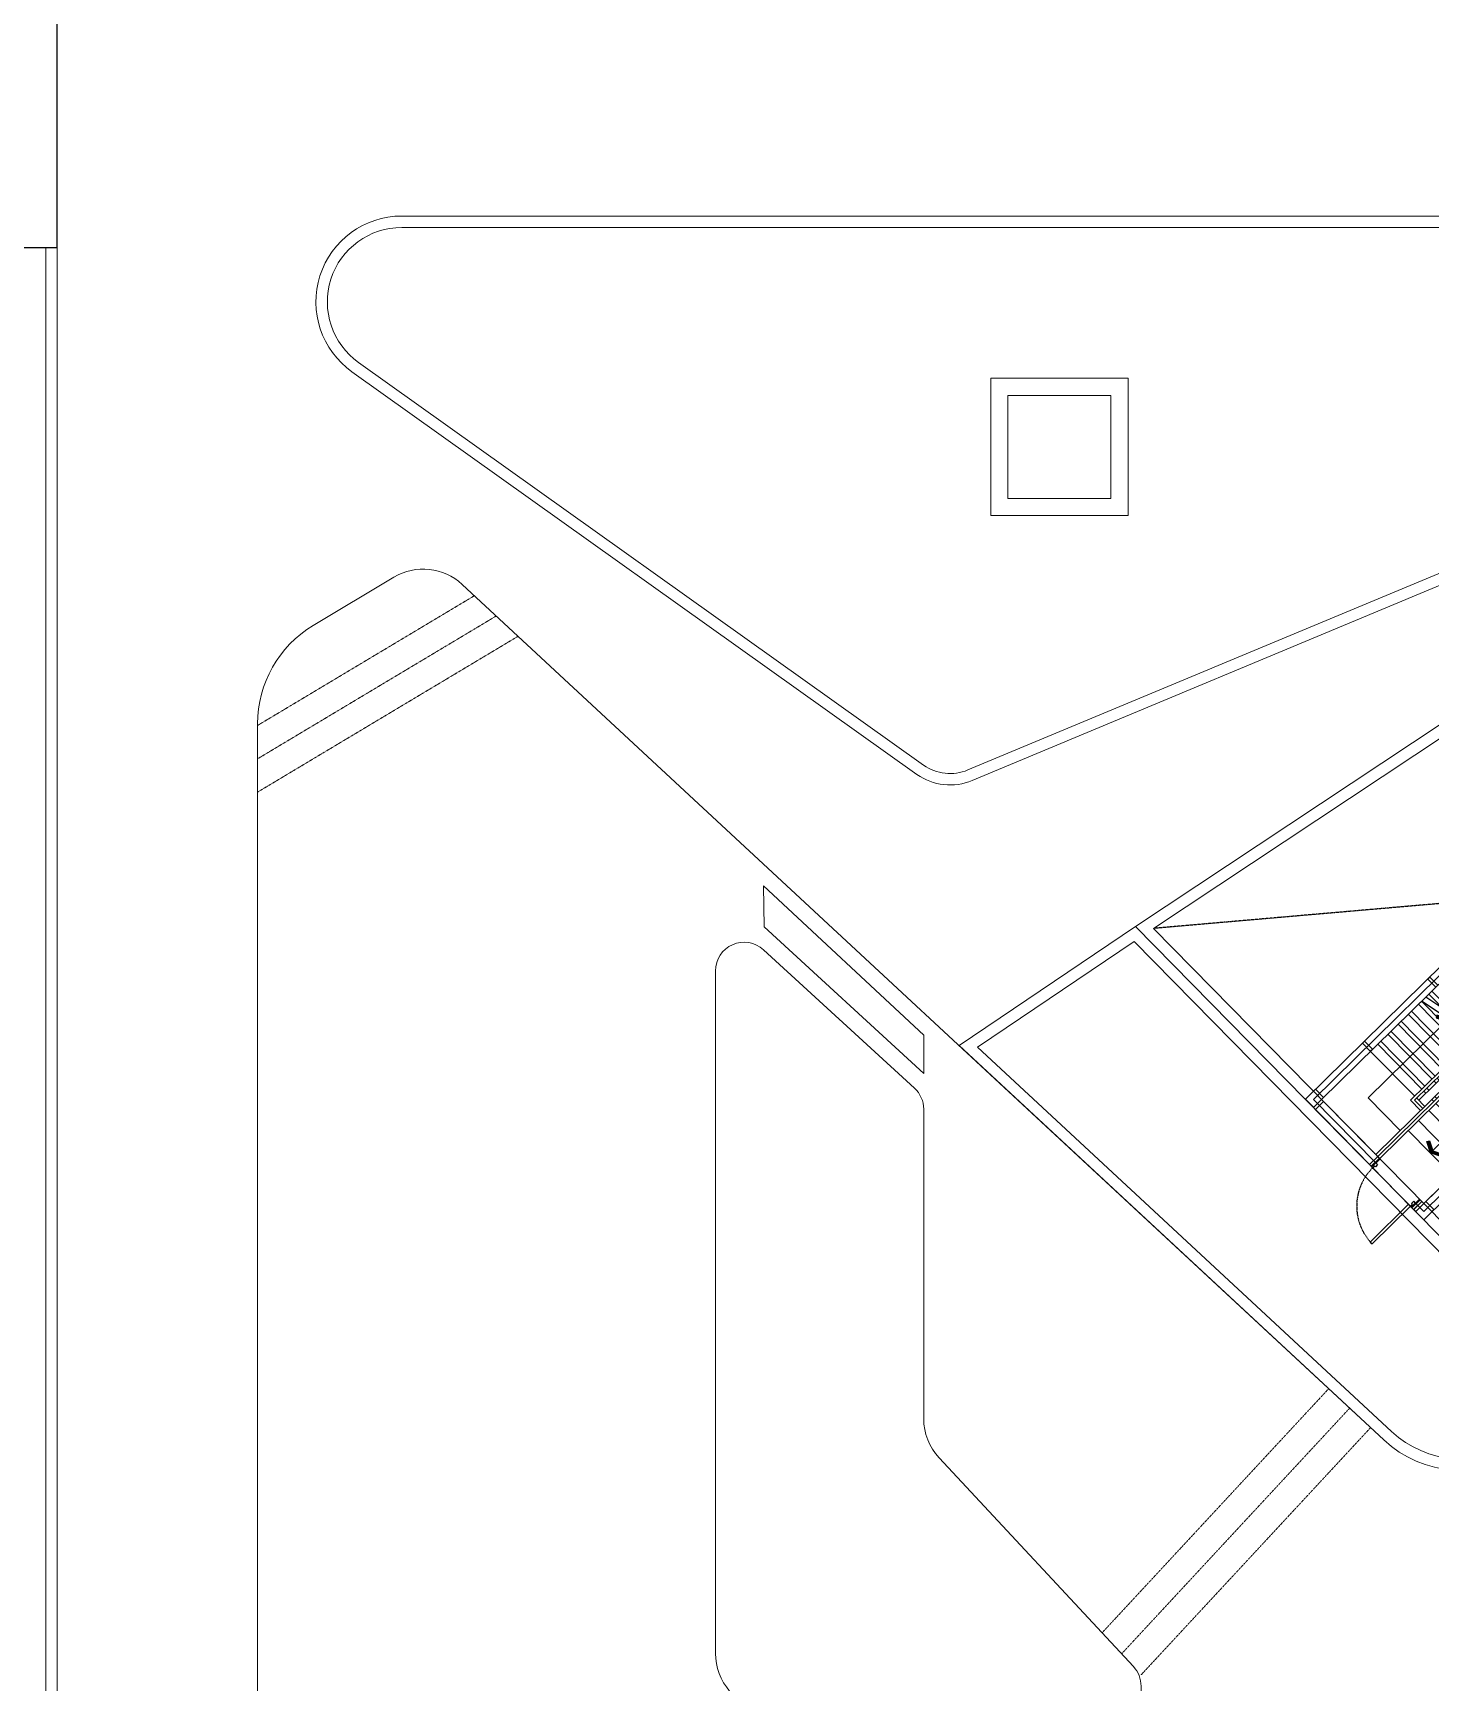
# Model space of a CAD drawing. Header units: millimetres. Extents: x 379264 to 1158416, y -283062 to 356890.
# Drawn here: x 725751 to 726239, y -20866 to -20290 of the extents above; entities that cross this region are included whole.
import ezdxf

# ---------------------------------------------------------------- set-up
doc = ezdxf.new("R2010")
doc.units = ezdxf.units.MM
for name, pattern in [('BLOCK A - CHI TIET THANG 2$0$Center101', [13, 10, -1, 1, -1]), ('keyplan TANG 1$0$Can Ho Tang 3$0$Unit OTEL Type3c$0$Hidden10.5', [1.5, 1, -0.5]), ('keyplan TANG 1$0$Core 1A$0$Hidden10.5', [1.5, 1, -0.5]), ('keyplan TANG 1$0$Hidden10.5', [1.5, 1, -0.5]), ('keyplan TANG 1$0$Hidden21', [3, 2, -1])]:
    doc.linetypes.add(name, pattern=pattern)
for name, color, linetype in [('BLOCK A - CHI TIET THANG 2$0$Basement Grid Line', 250, 'BLOCK A - CHI TIET THANG 2$0$Center101'), ('BLOCK A - CHI TIET THANG 2$0$DnW', 20, 'Continuous'), ('keyplan TANG 1$0$Curtain Line', 250, 'Continuous'), ('keyplan TANG 1$0$Door', 250, 'Continuous'), ('keyplan TANG 1$0$Glass', 250, 'Continuous'), ('keyplan TANG 1$0$mb tang 1 TWA$0$Curtain Line', 250, 'Continuous'), ('keyplan TANG 1$0$Opening Hidden', 250, 'keyplan TANG 1$0$Core 1A$0$Hidden10.5'), ('keyplan TANG 1$0$Stair handrail', 250, 'Continuous'), ('keyplan TANG 1$0$Staircase', 250, 'Continuous'), ('keyplan TANG 1$0$Staircase Break', 250, 'Continuous'), ('keyplan TANG 1$0$Staircase Direction', 250, 'Continuous'), ('keyplan TANG 1$0$Staircase Hidden', 250, 'keyplan TANG 1$0$Hidden21')]:
    doc.layers.add(name, color=color, linetype=linetype)
for name, color, linetype, lineweight in [('keyplan TANG 1$0$Cau thang', 250, 'Continuous', 15), ('keyplan TANG 1$0$Hatch vat lieu', 250, 'Continuous', 5), ('keyplan TANG 1$0$Net cat Tuong', 250, 'Continuous', 40), ('keyplan TANG 1$0$Net Thay khac', 250, 'Continuous', 15), ('keyplan TANG 1$0$Net thay Tuong', 250, 'Continuous', 20)]:
    doc.layers.add(name, color=color, linetype=linetype, lineweight=lineweight)

# ---------------------------------------------------------------- blocks, each defined once
blk = doc.blocks.new('keyplan TANG 1$0$Door 1000-1')
at = {"color": 0, "linetype": 'ByBlock'}
blk.add_lwpolyline([(30, 100), (75, 100), (75, 1040.000000000015), (30, 1040.000000000015)], close=True, dxfattribs=at)
for points in [[(50, 55), (30, 55), (30, 100), (0, 100), (0, 0), (50, 0), (50, 55)], [(950.0000000000146, 55), (970.0000000000146, 55), (970.0000000000146, 100), (1000.000000000015, 100), (1000.000000000015, 0), (950.0000000000146, 0), (950.0000000000146, 55)]]:
    blk.add_lwpolyline(points, dxfattribs=at)
at = {"color": 0, "linetype": 'keyplan TANG 1$0$Hidden10.5'}
blk.add_arc((30, 100), 940.0000000000146, 0, 90, dxfattribs=at)
blk = doc.blocks.new('*U1442')
at = {"layer": 'keyplan TANG 1$0$Door'}
blk.add_blockref('keyplan TANG 1$0$Door 1000-1', (0, 0), dxfattribs=at)
blk = doc.blocks.new('keyplan TANG 1$0$Arrow 60')
at = {"linetype": 'ByBlock', "lineweight": -2}
h = blk.add_hatch(color=0, dxfattribs=at)
h.paths.add_polyline_path([(1.875, 0.9375000000000001), (1.651393202249892, 1.384713595499924), (0, 0.5590169943748364), (-1.651393202250176, 1.384713595499924), (-1.875, 0.9375000000001494), (0, 0)], flags=17)
h.paths.add_polyline_path([(1.651393202249892, 1.384713595499925), (1.875, 0.9375), (0, 0), (-1.875, 0.9375000000001492), (-1.651393202250176, 1.384713595499925), (0, 0.5590169943748364)])
blk.add_hatch(color=0, dxfattribs=at).paths.add_polyline_path([(1.651393202249892, 1.384713595499925), (1.875, 0.9375), (0, 0), (-1.875, 0.9375000000001492), (-1.651393202250176, 1.384713595499925), (0, 0.5590169943748364)])
at = {"color": 0, "linetype": 'ByBlock', "lineweight": -2}
blk.add_lwpolyline([(1.651393202249892, 1.384713595499925), (1.875, 0.9375), (0, 0), (-1.875, 0.9375000000001492), (-1.651393202250176, 1.384713595499925), (0, 0.5590169943748364)], close=True, dxfattribs=at)
blk = doc.blocks.new('keyplan TANG 1$0$A$C2EDF4948')
at = {"layer": 'keyplan TANG 1$0$Staircase'}
h = blk.add_hatch(dxfattribs=at)
h.set_pattern_fill('_USER', color=256, scale=250, angle=90, pattern_type=0)
h.set_pattern_definition([(134.5054804266072, (1851.83566381663, 1539.709282370197), (178.2958507192164, 175.2443711401622), [])])
h.paths.add_polyline_path([(2565.019066693494, 2240.686766930856), (1138.652260939765, 838.7317978095525), (1909.727493956481, 54.23005464499875), (3336.09429971021, 1456.185023766302)])
h.paths.add_polyline_path([(3371.143173938239, 1420.525853622457), (1944.77636818451, 18.57088450115407), (1979.825242412539, -17.08828564269061), (3406.192048166267, 1384.866683478613)])
h.paths.add_polyline_path([(3511.338670850382, 1277.889173047079), (2084.971865096653, -124.0657960742101), (2120.020739324682, -159.7249662180548), (3546.387545078411, 1242.230002903234)])
h.paths.add_polyline_path([(3581.436419306439, 1206.570832759404), (2155.069613552711, -195.3841363618994), (2926.144846569397, -979.8858795264532), (4352.511652323155, 422.0690895948501)])
at = {"layer": 'keyplan TANG 1$0$Curtain Line'}
for p, q in [((3244.984483089735, 3189.447554750979), (3262.814068161656, 3206.971991864996)), ((3385.179980001878, 3046.8108741756), (3244.984483089735, 3189.447554750979)), ((3280.6436532335774, 3224.4964289790128), (3262.814068161656, 3206.971991864996)), ((3420.8391501457204, 3081.8597484036336), (3280.6436532335774, 3224.4964289790128)), ((3420.839150145708, 3081.859748403629), (3563.475830721087, 3222.055245315743)), ((3455.88802437374, 3046.200578259785), (3598.5247049491186, 3186.3960751718987)), ((3563.475830721087, 3222.055245315743), (3581.000267835103, 3204.225660243821)), ((3598.5247049491186, 3186.3960751718987), (3581.000267835103, 3204.225660243821)), ((3385.179980001878, 3046.8108741756), (3403.0095650737994, 3064.3353112896166)), ((3420.8391501457204, 3081.8597484036336), (3403.0095650737994, 3064.3353112896166)), ((3420.839150145708, 3081.859748403629), (3438.363587259724, 3064.0301633317067)), ((3455.88802437374, 3046.200578259785), (3438.363587259724, 3064.0301633317067)), ((4297.061005846539, 2190.380494807585), (4439.697686421918, 2330.575991719699)), ((4439.697686421918, 2330.575991719699), (4457.222123535934, 2312.746406647777)), ((4474.746560649949, 2294.9168215758546), (4457.222123535934, 2312.746406647777)), ((2139.550208630622, 2102.932453682006), (2157.379793702543, 2120.456890796023)), ((2279.745705542766, 1960.295773106627), (2139.550208630622, 2102.932453682006)), ((2175.2093787744643, 2137.9813279100395), (2157.379793702543, 2120.456890796023)), ((2315.404875686608, 1995.3446473346603), (2175.2093787744643, 2137.9813279100395)), ((4297.061005846539, 2190.380494807585), (4314.585442960555, 2172.5509097356626)), ((4332.10988007457, 2154.7213246637407), (4314.585442960555, 2172.5509097356626)), ((4332.10988007457, 2154.7213246637407), (4474.746560649949, 2294.9168215758546)), ((2279.745705542766, 1960.295773106627), (2297.575290614687, 1977.8202102206437)), ((2315.404875686608, 1995.3446473346603), (2297.575290614687, 1977.8202102206437)), ((5172.672565631539, 1228.193196839595), (5190.50215070346, 1245.7176339536118)), ((5312.868062543683, 1085.556516264216), (5172.672565631539, 1228.193196839595)), ((5173.28286154737, 1298.901241211483), (5315.919542122749, 1439.096738123597)), ((5173.28286154737, 1298.901241211483), (5190.807298661386, 1281.0716561395611)), ((5208.331735775381, 1263.2420710676283), (5190.50215070346, 1245.7176339536118)), ((5208.331735775401, 1263.242071067639), (5190.807298661386, 1281.0716561395611)), ((5208.331735775401, 1263.242071067639), (5350.96841635078, 1403.437567979753)), ((5348.527232687525, 1120.6053904922496), (5208.331735775381, 1263.2420710676283)), ((5315.919542122749, 1439.096738123597), (5333.443979236765, 1421.267153051675)), ((5350.96841635078, 1403.437567979753), (5333.443979236765, 1421.267153051675)), ((998.4567640276509, 981.3684783849749), (1016.286349099572, 998.8929154989917)), ((1138.652260939794, 838.7317978095962), (998.4567640276509, 981.3684783849749)), ((1034.115934171493, 1016.4173526130083), (1016.286349099572, 998.8929154989917)), ((1174.311431083636, 873.7806720376296), (1034.115934171493, 1016.4173526130083)), ((1174.311431083636, 873.7806720376296), (1156.4818460117149, 856.256234923613)), ((5312.868062543683, 1085.556516264216), (5330.697647615603, 1103.0809533782328)), ((5348.527232687525, 1120.6053904922496), (5330.697647615603, 1103.0809533782328)), ((1138.652260939794, 838.7317978095962), (1156.4818460117149, 856.256234923613)), ((142.6366805753787, 140.1954969121725), (160.46626564729985, 157.71993402618924)), ((282.8321774875221, -2.441183663206175), (142.6366805753787, 140.1954969121725)), ((178.29585071922097, 175.24437114020597), (160.46626564729985, 157.71993402618924)), ((318.49134763136436, 32.607690564827294), (178.29585071922097, 175.24437114020597)), ((282.8321774875221, -2.441183663206175), (300.6617625594432, 15.08325345081056)), ((318.49134763136436, 32.607690564827294), (300.6617625594432, 15.08325345081056)), ((4067.238291172427, 141.6780957706214), (4085.067876244348, 159.20253288463815)), ((4207.433788084571, -0.9585848047572654), (4067.238291172427, 141.6780957706214)), ((4102.897461316269, 176.72696999865488), (4085.067876244348, 159.20253288463815)), ((4243.0929582284125, 34.090289423276204), (4102.897461316269, 176.72696999865488)), ((4207.433788084571, -0.9585848047572654), (4225.263373156491, 16.56585230925947)), ((4243.0929582284125, 34.090289423276204), (4225.263373156491, 16.56585230925947)), ((140.1954969121143, -142.6366805753496), (282.832177487493, -2.441183663235279)), ((140.1954969121143, -142.6366805753496), (157.7199340261301, -160.46626564727165)), ((175.24437114014592, -178.29585071919368), (157.7199340261301, -160.46626564727165)), ((175.24437114014592, -178.29585071919368), (317.8810517155247, -38.10035380707936)), ((282.832177487493, -2.441183663235279), (300.35661460150885, -20.27076873515732)), ((317.8810517155247, -38.10035380707936), (300.35661460150885, -20.27076873515732)), ((1120.480692864425, -1139.991299286543), (1263.117373439803, -999.7958023744286)), ((1120.480692864425, -1139.991299286543), (1138.005129978441, -1157.8208843584648)), ((1155.5295670924565, -1175.650469430387), (1298.1662476678346, -1035.4549725182726)), ((1263.117373439803, -999.7958023744286), (1280.6418105538187, -1017.6253874463506)), ((1298.1662476678346, -1035.4549725182726), (1280.6418105538187, -1017.6253874463506)), ((2926.144846569456, -979.8858795264096), (2943.974431641377, -962.3614424123928)), ((3066.34034348157, -1122.522560101788), (2926.144846569456, -979.8858795264096)), ((2961.8040167132986, -944.8370052983761), (2943.974431641377, -962.3614424123928)), ((3101.9995136254124, -1087.4736858737547), (2961.8040167132986, -944.8370052983761)), ((3066.34034348157, -1122.522560101788), (3084.1699285534914, -1104.9981229877712)), ((3101.9995136254124, -1087.4736858737547), (3084.1699285534914, -1104.9981229877712)), ((1155.5295670924565, -1175.650469430387), (1138.005129978441, -1157.8208843584648)), ((1856.5070516532, -1888.833872307296), (1999.143732228578, -1748.638375395152)), ((1856.5070516532, -1888.833872307296), (1874.0314887672157, -1906.663457379218)), ((1891.5559258812316, -1924.49304245114), (1874.0314887672157, -1906.663457379218)), ((1891.5559258812316, -1924.49304245114), (2034.1926064566096, -1784.297545538996)), ((1892.639208313747, -1925.595187767496), (2035.275888889126, -1785.399690855382)), ((1892.639208313747, -1925.595187767496), (1910.1636454277627, -1943.424772839418)), ((1927.6880825417786, -1961.25435791134), (1910.1636454277627, -1943.424772839418)), ((1927.6880825417786, -1961.25435791134), (2070.3247631171575, -1821.058860999226)), ((1999.143732228578, -1748.638375395152), (2016.668169342594, -1766.4679604670741)), ((2034.1926064566096, -1784.297545538996), (2016.668169342594, -1766.4679604670741)), ((2035.275888889126, -1785.399690855382), (2052.800326003142, -1803.2292759273041)), ((2070.3247631171575, -1821.058860999226), (2052.800326003142, -1803.2292759273041)), ((2070.324763117183, -1821.058860999212), (2088.154348189104, -1803.534423885195)), ((2210.520260029327, -1963.695541574591), (2070.324763117183, -1821.058860999212)), ((2105.9839332610254, -1786.0099867711783), (2088.154348189104, -1803.534423885195)), ((2246.1794301731693, -1928.6466673465575), (2105.9839332610254, -1786.0099867711783)), ((2210.520260029327, -1963.695541574591), (2228.3498451012483, -1946.1711044605743)), ((2246.1794301731693, -1928.6466673465575), (2228.3498451012483, -1946.1711044605743))]:
    blk.add_line(p, q, dxfattribs=at)
for points in [[(1155.529567092512, -1175.650469430402), (0, 0), (3423.280333808973, 3364.691925891151), (5491.163913262862, 1260.800887404359), (2067.883579453919, -2103.891038486763), (1856.50705165317, -1888.833872307296)], [(1298.16624766789, -1035.454972518288), (282.832177487493, -2.441183663235279), (3420.839150145708, 3081.859748403629), (5208.331735775399, 1263.242071067623), (2070.324763117154, -1821.058860999241), (1999.143732228549, -1748.638375395152)]]:
    blk.add_lwpolyline(points, dxfattribs=at)
at = {"layer": 'keyplan TANG 1$0$Door'}
blk.add_line((1856.50705165317, -1888.833872307296), (1155.529567092512, -1175.650469430402), dxfattribs=at)
at = {"layer": 'keyplan TANG 1$0$Glass'}
blk.add_lwpolyline([(1226.847907380201, -1105.552720974345), (141.4160887437465, -1.220591831603087), (3422.05974197734, 3223.275837147376), (5349.747824519145, 1262.02147923602), (2069.104171285551, -1962.474949742988), (1927.825391940889, -1818.736123851239)], dxfattribs=at)
at = {"layer": 'keyplan TANG 1$0$Net cat Tuong'}
for p, q in [((1155.529567092512, -1175.650469430402), (1298.16624766789, -1035.454972518288)), ((1999.143732228549, -1748.638375395152), (1856.50705165317, -1888.833872307296))]:
    blk.add_line(p, q, dxfattribs=at)
at = {"layer": 'keyplan TANG 1$0$Net Thay khac'}
for points in [[(3406.192048166035, 1525.083070450666), (3406.192048166035, 3067.463327145917)], [(3530.083699796, 1401.47567671891), (4314.585442960437, 2172.550909735524)], [(3406.192048166035, 1384.866683478729), (3406.192048166035, 1454.974876964523)], [(3458.76535950831, 1331.377928262853), (3494.424529652169, 1366.426802490882)], [(3511.338670850382, 1277.889173047108), (3581.446864336496, 1277.889173047108)], [(3651.555057822639, 1277.889173047108), (5193.935314517672, 1277.889173047108)]]:
    blk.add_lwpolyline(points, dxfattribs=at)
at = {"layer": 'keyplan TANG 1$0$Stair handrail'}
for points in [[(1264.200655872439, -1000.897947690828), (3582.046715222241, 1277.278877131277), (3406.802344082098, 1455.574727850486), (1909.117198040243, -16.47798972729652), (2049.312694952765, -159.1146703024278)], [(2013.653524808993, -194.1635445305437), (1838.409153668268, -15.86769381158228), (3407.4126399979, 1526.282772222359), (3652.7547595941, 1276.668581215461), (1299.249530100467, -1036.557117834687)]]:
    blk.add_lwpolyline(points, dxfattribs=at)
at = {"layer": 'keyplan TANG 1$0$Staircase'}
for p, q in [((3420.839150145737, 3081.859748403629), (282.8321774875221, -2.441183663220727)), ((5208.331735775399, 1263.242071067623), (3420.839150145737, 3081.859748403629)), ((3157.798448990972, 1280.940652626145), (2386.723215974256, 2065.442395790684)), ((3336.09429971021, 1456.185023766302), (2565.019066693494, 2240.686766930856)), ((2979.502598271763, 1105.696281485973), (2208.427365255047, 1890.198024650526)), ((2622.910896833346, 755.2075392056431), (1851.83566381663, 1539.709282370197)), ((2801.206747552555, 930.4519103458006), (2030.131514535839, 1714.953653510354)), ((3511.338670850382, 1277.889173047079), (1229.151781644381, -965.2387775469979)), ((2266.319195394899, 404.7187969253137), (1495.243962378183, 1189.220540089867)), ((2444.615046114137, 579.9631680654857), (1673.539813097392, 1364.464911230039)), ((3406.192048166267, 1384.866683478613), (1979.825242412539, -17.08828564269061)), ((5208.331735775399, 1263.242071067623), (2070.324763117183, -1821.058860999226)), ((3227.896197447029, 1209.622312338455), (3192.847323219001, 1245.281482482285)), ((3546.387545078411, 1242.230002903234), (3371.143173938239, 1420.525853622457)), ((3371.143173938239, 1420.525853622457), (3406.192048166267, 1384.866683478613)), ((3511.338670850382, 1277.889173047079), (3546.387545078411, 1242.230002903234)), ((4352.511652323155, 422.0690895948501), (3581.436419306439, 1206.570832759404)), ((2088.02334467569, 229.4744257851562), (1316.948111658974, 1013.97616894971)), ((2871.304496008612, 859.1335700581112), (2836.255621780583, 894.7927402019559)), ((3049.600346727821, 1034.377941198283), (3014.551472499792, 1070.037111342128)), ((3189.795843639964, 891.7412606229191), (3154.746969411935, 927.4004307667492)), ((3368.091694359173, 1066.985631763077), (3333.042820131144, 1102.644801906921)), ((4174.215801603917, 246.8247184546781), (3403.140568587201, 1031.326461619232)), ((1909.727493955957, 54.23005464448943), (1138.652260937408, 838.7317978072388)), ((2693.008645289403, 683.8891989179538), (2657.959771061374, 719.5483690617984)), ((2833.204142201517, 541.2525183425896), (2798.155267973489, 576.9116884864343)), ((3011.499992920726, 716.4968894827471), (2976.451118692727, 752.1560596265772)), ((3817.6241001655, -103.6640238256514), (3046.548867148784, 680.8377193389024)), ((3995.919950884709, 71.58034731452062), (3224.844717867993, 856.0820904790744)), ((2336.416943850985, 333.4004566376243), (2301.368069622928, 369.059626781469)), ((2514.712794570194, 508.6448277777963), (2479.663920342166, 544.303997921641)), ((2654.908291482308, 366.0081472024322), (2619.85941725428, 401.6673173462623)), ((3461.032398727053, -454.1527661059663), (2689.957165710337, 330.3489770585875)), ((3639.328249446291, -278.9083949658088), (2868.253016429546, 505.5933481987449)), ((2084.971865096537, -124.0657960743119), (1944.776368184073, 18.57088450073206)), ((2158.121093131747, 158.1560854974668), (2123.072218903719, 193.8152556413115)), ((2298.316590043891, 15.51940492210269), (2263.267715815862, 51.17857506593282)), ((2476.6124407631, 190.7637760622601), (2441.563566535071, 226.4229462060903)), ((3282.736548007844, -629.3971372461383), (2511.661314991128, 155.1046059184155)), ((2926.144846569397, -979.8858795264532), (2155.069613552711, -195.3841363618994)), ((3104.440697288635, -804.6415083862958), (2333.365464271919, -20.13976522174198)), ((2569.55314513098, -1330.374621806783), (1798.477912114293, -545.8728786422289)), ((2747.848995850189, -1155.130250666625), (1976.773762833502, -370.6285075020714))]:
    blk.add_line(p, q, dxfattribs=at)
blk.add_lwpolyline([(1656.668807102571, -545.0385767239495), (1095.886819454026, 25.50814557755075), (3378.466724927974, 2269.022386084966)], dxfattribs=at)
at = {"layer": 'keyplan TANG 1$0$Staircase Break'}
for p, q in [((3122.449955208052, 1105.980750654737), (2102.98112301607, 1786.556462966808)), ((3049.600346727821, 1034.377941198283), (2030.131514535839, 1714.953653510369))]:
    blk.add_line(p, q, dxfattribs=at)
at = {"layer": 'keyplan TANG 1$0$Staircase Direction'}
for q in [(3378.466724927974, 2269.022386084966), (2184.015528622636, -938.1237502245203)]:
    blk.add_line((4394.884077540919, 1234.906451913514), q, dxfattribs=at)
at = {"layer": 'keyplan TANG 1$0$Staircase Hidden'}
blk.add_line((1229.151781644381, -965.2387775469979), (1124.005158960295, -858.2612671154639), dxfattribs=at)
at = {"layer": 'keyplan TANG 1$0$Door', "rotation": 134.5054804266071}
blk.add_blockref('*U1442', (1927.825391940831, -1818.736123851151), dxfattribs=at)
at = {"layer": 'keyplan TANG 1$0$Staircase Direction'}
for p, xscale, yscale, zscale, rotation in [((2497.388062623853, 1403.023118700658), -100, 100, 100, 134.5054804266071), ((2184.015528622636, -938.1237502245058), 99.99999999999999, 99.99999999999999, 99.99999999999999, 314.5054804266072)]:
    blk.add_blockref('keyplan TANG 1$0$Arrow 60', p, dxfattribs=dict(at, xscale=xscale, yscale=yscale, zscale=zscale, rotation=rotation))
blk = doc.blocks.new('keyplan TANG 1$0$A$Cfd327bcb')
at = {"layer": 'keyplan TANG 1$0$Cau thang'}
blk.add_blockref('keyplan TANG 1$0$A$C2EDF4948', (45217.16782251231, 111210.5713838613), dxfattribs=at)
blk = doc.blocks.new('keyplan TANG 1')
at = {"layer": 'keyplan TANG 1$0$Hatch vat lieu'}
for points in [[(56205.24792232655, 123601.4070662289, 0.5562375110274282), (54592.09903703071, 126199.9999999998), (29420.6487006091, 126199.9999999998, 0.7300783279523014), (28666.27963133552, 123841.2614546907), (38543.14228860883, 116803.8302370184, 0.2591918782612139), (39315.48662816314, 116717.0773013445), (47885.2762931661, 120293.6122419499, -0.1931453142958636), (49523.67322750331, 120316.1822055399), (53088.12353348662, 118942.607230159, 0.3875559772616345), (54092.74207707122, 119334.16864503)], [(69650.00000000105, 126199.9999999998, -0.4142135623730951), (72450.00000000105, 123399.9999999998), (72450.00000000105, 122433.7915283722, -0.2483714283914632), (71224.09399857139, 120118.1430050283), (48959.54334055964, 104983.5078398299, -0.3495932352257843), (46723.0031668219, 105152.9349249923), (39482.54348790756, 111874.2834443117), (42221.52035380335, 113721.4930291785), (47709.98337975569, 108137.4609830336, 0.4530557522071221), (49511.39299721149, 108239.8102824394), (63003.84512470639, 125508.2355231003, -0.2308598615268708), (64422.22942571167, 126199.9999999998)]]:
    blk.add_lwpolyline(points, format="xyb", close=True, dxfattribs=at)
blk.add_lwpolyline([(23200.00000000175, 125850.0000054775), (23200.00000000169, 94245.9775425606), (38274.01893333992, 85137.37794726598, -0.2626313762872258), (39143.10746881831, 83596.66052586085, -0.2626313762872258)], format="xyb", dxfattribs=at)
at = {"layer": 'keyplan TANG 1$0$mb tang 1 TWA$0$Curtain Line'}
for p, q in [((23400.00000000169, 125850.0000054775), (23400.00000000169, 129899.9999999998)), ((22698.4546101056, 125850.0000054775), (23400.00000000175, 125850.0000054775))]:
    blk.add_line(p, q, dxfattribs=at)
at = {"layer": 'keyplan TANG 1$0$Net Thay khac'}
for points in [[(56384.4866873594, 123512.6745180322, 0.5562375110274079), (54592.09903703071, 126399.9999999998), (29420.6487006091, 126399.9999999998, 0.7300783279522763), (28550.22285144718, 123678.3786015662), (38427.08550872048, 116640.9473838939, 0.259191878261222), (39392.51593315881, 116532.5062143024), (47962.30559815944, 120109.0411549069, -0.193145314295868), (49451.75735664496, 120129.5593036262), (53016.20766262442, 118755.9843282467, 0.3875559772616574), (54271.98084210372, 119245.4360968324)], [(69650.00000000105, 126399.9999999998, -0.414213562373095), (72650.00000000105, 123399.9999999998), (72650.00000000105, 122433.7915283722, -0.2483714283914621), (71336.52928418352, 119952.7395390751), (49071.97862617183, 104818.1043738768, -0.3495932352257886), (46586.93398868624, 105006.356690723), (39161.76067084121, 111899.1756412832), (42247.57655984361, 113980.2989827304), (47852.62006033107, 108277.6564799457, 0.45305575220715), (49353.79474154412, 108362.9475627838), (62846.24686903914, 125631.3728034448, -0.2308598615268768), (64422.22942571167, 126399.9999999998)], [(38382.84878502169, 111156.199202206), (35743.50094230834, 113574.6017524459, 0.6525053526122765), (34905.7145057848, 113205.9551421253), (34905.71450578264, 101275.2255770735, 0.1814367724435022), (35152.55012145598, 100617.3932198715), (39251.47074301256, 95924.4634900706, 0.1379839586727153), (39478.19882353098, 95776.36421271326), (41694.12958152225, 95080.23093011772, 0.5064288696461526), (42343.98369182536, 95557.20975672064), (42344.36069174699, 100703.3543749264, 0.1895780799875592), (42210.42810732109, 101043.9708748514), (38812.92752003344, 104695.7259030096, -0.1895591071489607), (38545.06234849815, 105376.8856441489), (38545.06234849815, 110787.5525918857, 0.2102835230387637)]]:
    blk.add_lwpolyline(points, format="xyb", close=True, dxfattribs=at)
for points in [[(23400.00000000175, 125850.0000054775), (23400.00000000169, 94358.80328432308), (38377.45353997167, 85308.55412011413, -0.262631376287226), (39343.10746828164, 83596.64587410592)], [(63158.20592837804, 108711.5894751342), (62298.88413003844, 113809.2756865358), (49071.97862617078, 104818.1043738761, -0.3495932352257886), (46586.9339886849, 105006.3566907223), (30477.03834166669, 119961.2391225682, 0.3334625448537781), (29283.21457943856, 120086.4507862388), (27873.04425692908, 119242.6227202207, 0.2637644092059549), (26900.00000000215, 117526.4170502122), (26900.00000000169, 99309.44150566455, 0.3276228894507646), (29000.87533019885, 96447.34876989375), (43832.13923452771, 91788.11635049462, -0.2361573345572308), (45440.77425168199, 90233.87076099671), (51956.01073264296, 71743.5885499948, -0.7101796795247883), (51218.61233487853, 71153.93529097427), (49823.36923252587, 72029.71140542562, -0.1946278098924115), (48505.23744372278, 73853.53861138836), (44117.17927425198, 91679.04469173535)]]:
    blk.add_lwpolyline(points, format="xyb", dxfattribs=at)
at = {"layer": 'keyplan TANG 1$0$Net Thay khac', "elevation": -0.005871548599825442}
for points in [[(39716.11447936849, 121164.9314012909), (42116.11447936849, 121164.9314012909), (42116.11447936849, 123564.9314012909), (39716.11447936849, 123564.9314012909)], [(40016.11447936849, 121464.9314012909), (41816.11447936849, 121464.9314012909), (41816.11447936849, 123264.9314012909), (40016.11447936849, 123264.9314012909)]]:
    blk.add_lwpolyline(points, close=True, dxfattribs=at)
at = {"layer": 'keyplan TANG 1$0$Net Thay khac', "color": 251, "linetype": 'keyplan TANG 1$0$Can Ho Tang 3$0$Unit OTEL Type3c$0$Hidden10.5'}
for points in [[(30690.42841737589, 119763.1482374336), (26900.00000000221, 117495.0038651606)], [(31072.09083146614, 119408.8494476348), (26900.00000000221, 116912.3231192066)], [(31453.75324555626, 119054.5506578363), (26900.00000000221, 116329.6423732527)], [(41661.38554736372, 101634.10143627), (45622.74898763467, 105901.4135954735)], [(42002.88032255246, 101267.0506498623), (45989.19457330124, 105561.2406501272)], [(42344.37509774108, 100899.9998634547), (46355.64015896793, 105221.0677047812)]]:
    blk.add_lwpolyline(points, dxfattribs=at)
at = {"layer": 'keyplan TANG 1$0$Net Thay khac'}
blk.add_lwpolyline([(38545.06234849815, 112079.9362134657), (35745.96189390577, 114693.5208870604), (35756.64975752414, 113973.5020791686), (38545.06234849815, 111413.2101149674), (38545.06234849815, 112079.9362134657)], close=True, dxfattribs=at)
at = {"layer": 'keyplan TANG 1$0$Net thay Tuong'}
blk.add_lwpolyline([(54560.49354826845, 115026.783628135), (49192.96526882926, 117946.2645122386, 0.27771099018423), (48162.6396681593, 117901.3034894304), (42247.57655984361, 113980.2989827304), (47852.62006033107, 108277.6564799457, 0.4530557522108266), (49353.79474155291, 108362.9475627952), (54560.49354826845, 115026.783628135)], format="xyb", dxfattribs=at)
blk.add_lwpolyline([(42560.18027832685, 113947.5678548338), (47995.25674090639, 108417.8519768578, 0.4530557522108147), (49196.19648588391, 108486.0848431374), (54257.54421112488, 114963.8921376914), (49097.40333066683, 117770.571837449, 0.2777109901842281), (48273.14285013091, 117734.6030192027)], format="xyb", close=True, dxfattribs=at)
at = {"layer": 'keyplan TANG 1$0$Opening Hidden'}
blk.add_line((54257.54421112488, 114963.8921376914), (42560.18027832685, 113947.5678548338), dxfattribs=at)
blk.add_blockref('keyplan TANG 1$0$A$Cfd327bcb', (3.001332515850663e-11, -249.9999987558331))
blk = doc.blocks.new('A$C70971DB5')
at = {"layer": 'BLOCK A - CHI TIET THANG 2$0$DnW', "xscale": 0.02, "yscale": 0.02, "zscale": 0.02}
blk.add_blockref('keyplan TANG 1', (-344.3025020973291, 957.4590439008753), dxfattribs=at)

msp = doc.modelspace()

# ---------------------------------------------------------------- block references
at = {"layer": 'BLOCK A - CHI TIET THANG 2$0$Basement Grid Line'}
msp.add_blockref('A$C70971DB5', (725635.4544973763, -23839.34762621439), dxfattribs=at)

doc.saveas('drawing.dxf')
